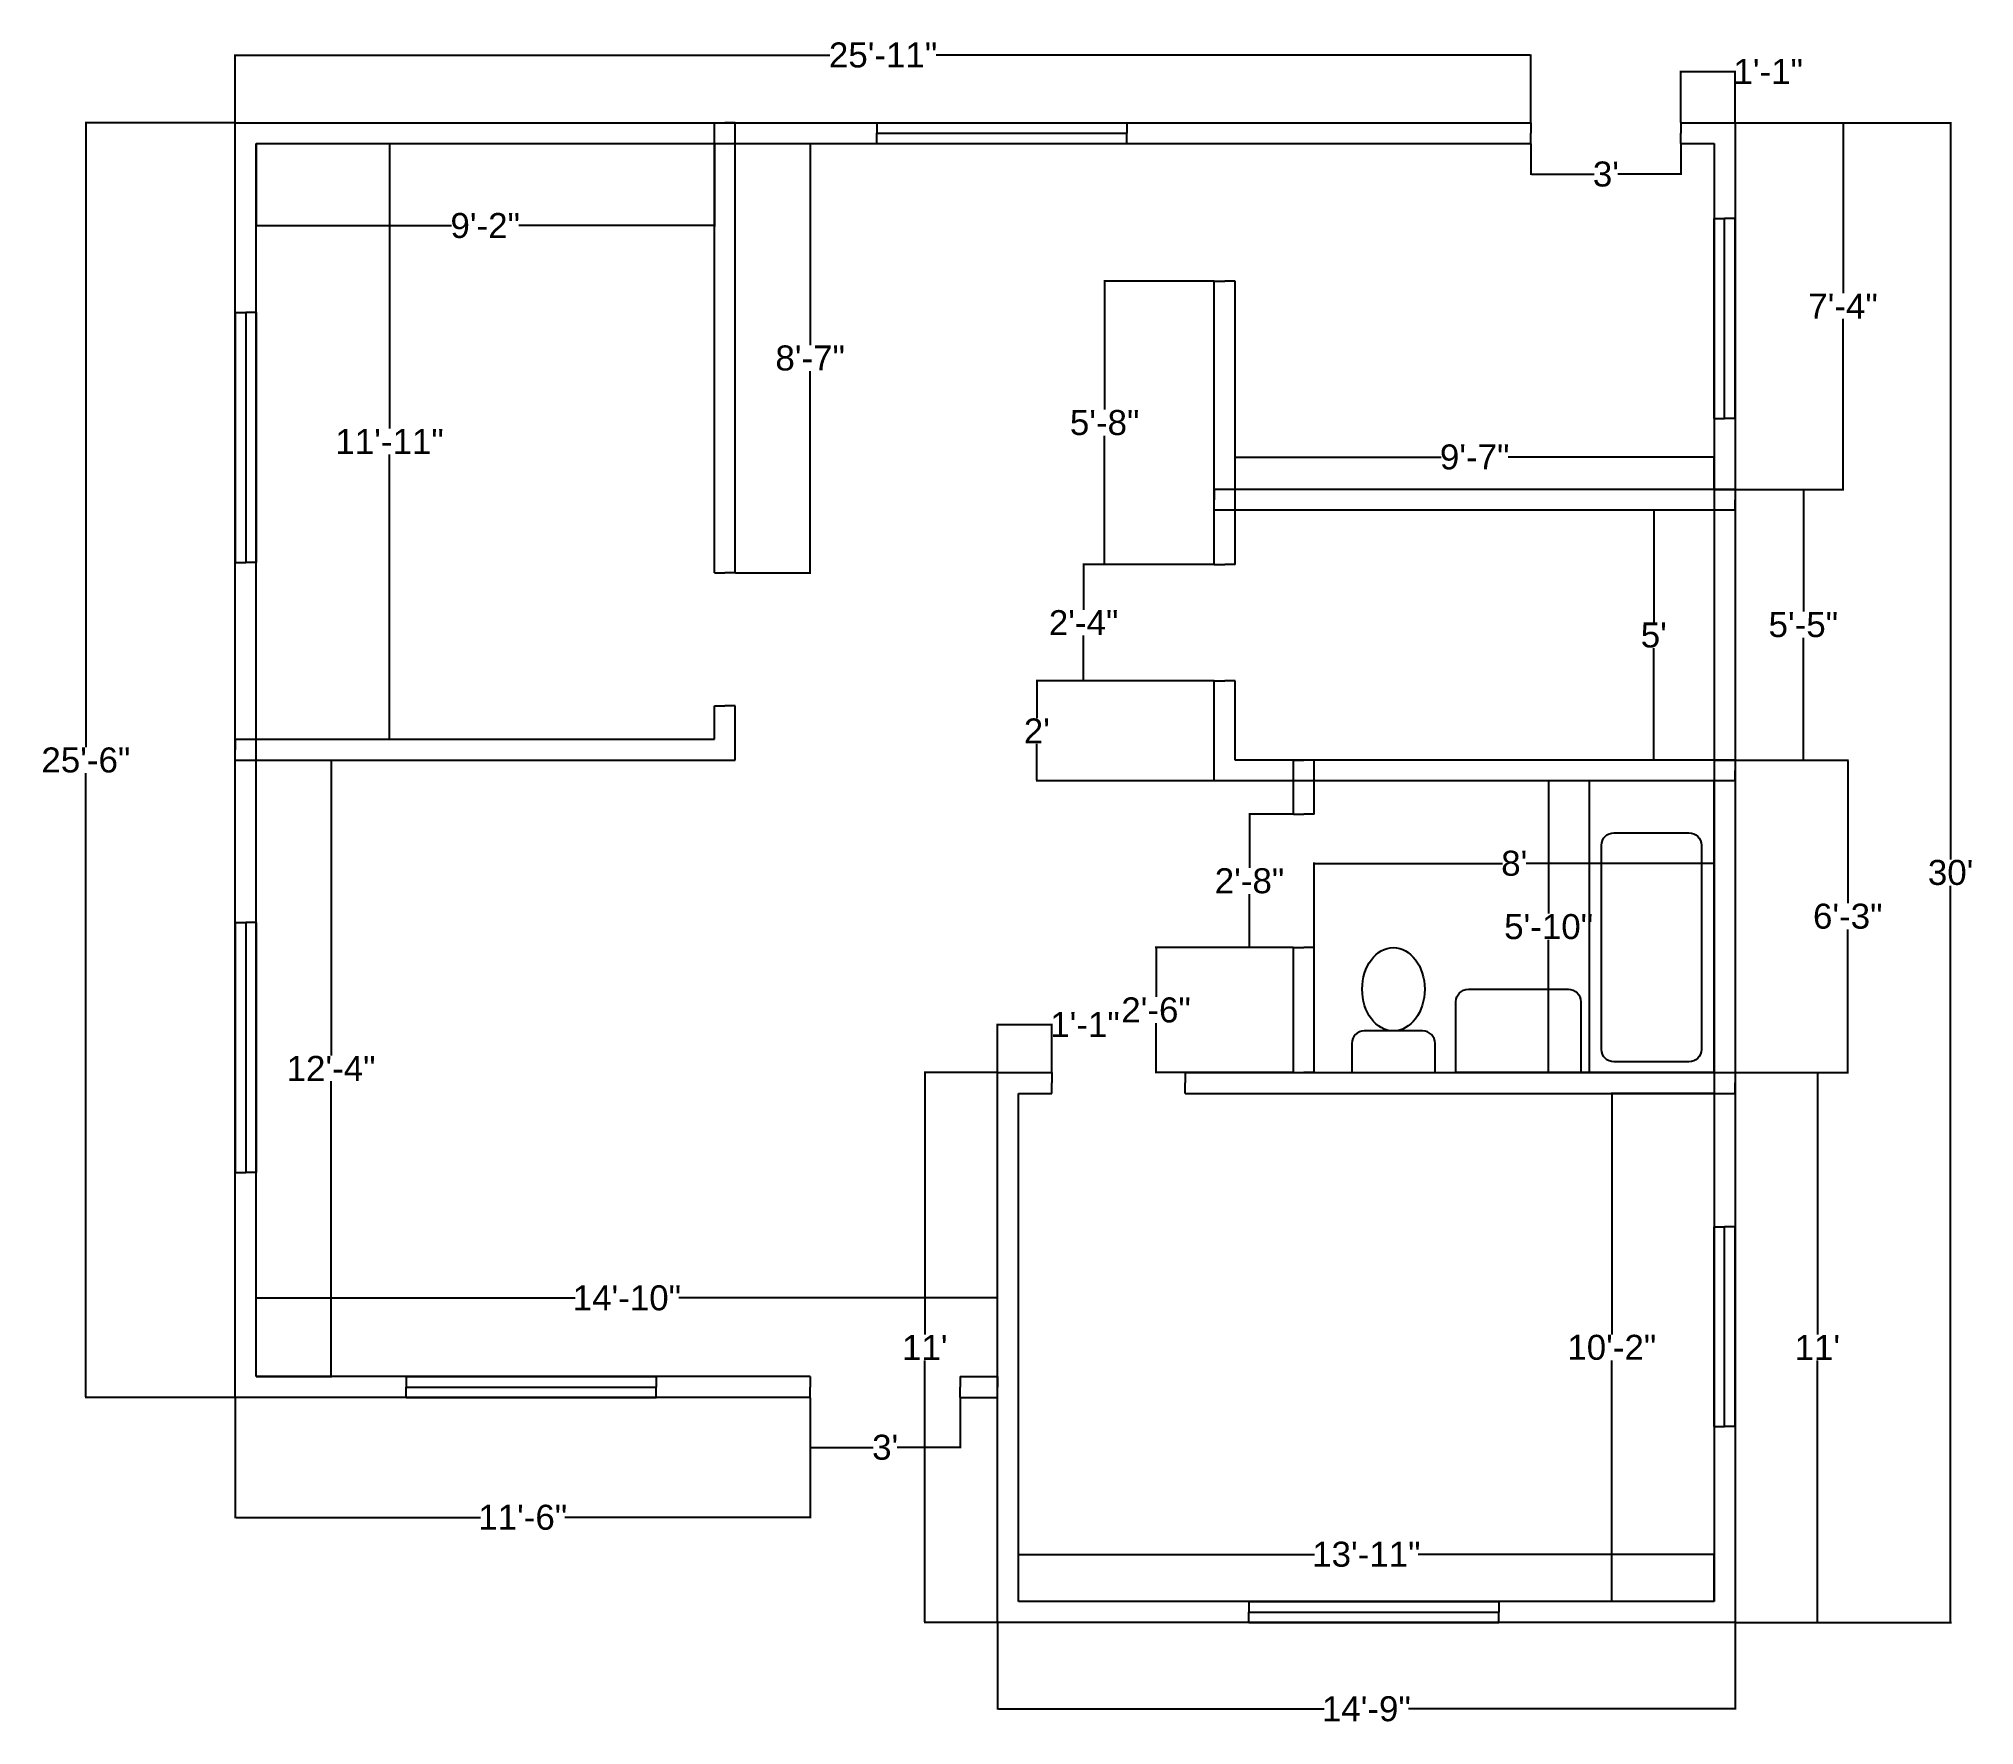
# Model space of a CAD drawing. Header units: inches. Extents: x 61 to 525, y 59 to 464.
import ezdxf

# ---------------------------------------------------------------- set-up
doc = ezdxf.new("R2010")
doc.units = ezdxf.units.IN
doc.header["$MEASUREMENT"] = 0
for name, color, linetype in [('Bathroom', 4, 'Continuous'), ('Walls', 3, 'Continuous'), ('Windows', 1, 'Continuous')]:
    doc.layers.add(name, color=color, linetype=linetype)
doc.styles.get("Standard").update_dxf_attribs({"font": 'arial.ttf'})
doc.dimstyles.get("Standard").update_dxf_attribs({"dimtxt": 6, "dimasz": 0.18, "dimexe": 0.18, "dimexo": 0.0625, "dimgap": 0.09, "dimtad": 0, "dimtih": 1, "dimtoh": 1, "dimdec": 4, "dimzin": 0, "dimdsep": 46, "dimlunit": 4, "dimtxsty": 'Standard', "dimcen": 0.09, "dimadec": 0, "dimazin": 0, "dimtfac": 1, "dimtdec": 4, "dimtofl": 0, "dimtmove": 0, "dimatfit": 3, "dimfxl": 1, "dimtolj": 1, "dimtzin": 0, "dimarcsym": 0})

# ---------------------------------------------------------------- blocks, each defined once
blk = doc.blocks.new('*D2')
at = {"layer": 'Walls', "color": 0, "lineweight": -2, "transparency": 16777216}
for p, q in [((108, 444.06), (108, 460.42)), ((108.18, 460.24), (250.72, 460.24)), ((418.82, 460.24), (276.28, 460.24)), ((419, 444.06), (419, 460.42))]:
    blk.add_line(p, q, dxfattribs=at)
at = {"layer": 'Walls', "color": 0, "transparency": 16777216}
for points in [[(108.18, 460.27), (108.18, 460.21), (108, 460.24)], [(418.82, 460.27), (418.82, 460.21), (419, 460.24)]]:
    blk.add_solid(points, dxfattribs=at)
at = {"layer": 'Walls', "color": 0, "transparency": 16777216, "insert": (263.5, 460.24), "char_height": 6, "attachment_point": 5}
blk.add_mtext('\\A1;25\'-11"', dxfattribs=at)
blk = doc.blocks.new('*D3')
at = {"layer": 'Walls', "color": 0, "lineweight": -2, "transparency": 16777216}
for p, q in [((455, 444.06), (455, 456.5)), ((455.18, 456.32), (467.82, 456.32)), ((468, 444.06), (468, 456.5)), ((468, 456.32), (468.18, 456.32))]:
    blk.add_line(p, q, dxfattribs=at)
at = {"layer": 'Walls', "color": 0, "transparency": 16777216}
for points in [[(455.18, 456.35), (455.18, 456.29), (455, 456.32)], [(467.82, 456.35), (467.82, 456.29), (468, 456.32)]]:
    blk.add_solid(points, dxfattribs=at)
at = {"layer": 'Walls', "color": 0, "transparency": 16777216, "insert": (475.96, 456.32), "char_height": 6, "attachment_point": 5}
blk.add_mtext('\\A1;1\'-1"', dxfattribs=at)
blk = doc.blocks.new('*D4')
at = {"layer": 'Walls', "color": 0, "lineweight": -2, "transparency": 16777216}
for p, q in [((419, 438.94), (419, 431.48)), ((455, 438.94), (455, 431.48)), ((419.18, 431.66), (434.15, 431.66)), ((454.82, 431.66), (439.85, 431.66))]:
    blk.add_line(p, q, dxfattribs=at)
at = {"layer": 'Walls', "color": 0, "transparency": 16777216}
for points in [[(419.18, 431.69), (419.18, 431.63), (419, 431.66)], [(454.82, 431.69), (454.82, 431.63), (455, 431.66)]]:
    blk.add_solid(points, dxfattribs=at)
at = {"layer": 'Walls', "color": 0, "transparency": 16777216, "insert": (437, 431.66), "char_height": 6, "attachment_point": 5}
blk.add_mtext("\\A1;3'", dxfattribs=at)
blk = doc.blocks.new('*D5')
at = {"layer": 'Walls', "color": 0, "lineweight": -2, "transparency": 16777216}
for p, q in [((468.06, 444), (519.92, 444)), ((519.74, 443.82), (519.74, 267.16)), ((519.74, 84.18), (519.74, 260.84)), ((468.06, 84), (519.92, 84))]:
    blk.add_line(p, q, dxfattribs=at)
at = {"layer": 'Walls', "color": 0, "transparency": 16777216}
for points in [[(519.71, 443.82), (519.77, 443.82), (519.74, 444)], [(519.71, 84.18), (519.77, 84.18), (519.74, 84)]]:
    blk.add_solid(points, dxfattribs=at)
at = {"layer": 'Walls', "color": 0, "transparency": 16777216, "insert": (519.74, 264), "char_height": 6, "attachment_point": 5}
blk.add_mtext("\\A1;30'", dxfattribs=at)
blk = doc.blocks.new('*D6')
at = {"layer": 'Walls', "color": 0, "lineweight": -2, "transparency": 16777216}
for p, q in [((291, 83.94), (291, 63.06)), ((468, 83.94), (468, 63.06)), ((291.18, 63.24), (369.39, 63.24)), ((467.82, 63.24), (389.61, 63.24))]:
    blk.add_line(p, q, dxfattribs=at)
at = {"layer": 'Walls', "color": 0, "transparency": 16777216}
for points in [[(291.18, 63.27), (291.18, 63.21), (291, 63.24)], [(467.82, 63.27), (467.82, 63.21), (468, 63.24)]]:
    blk.add_solid(points, dxfattribs=at)
at = {"layer": 'Walls', "color": 0, "transparency": 16777216, "insert": (379.5, 63.24), "char_height": 6, "attachment_point": 5}
blk.add_mtext('\\A1;14\'-9"', dxfattribs=at)
blk = doc.blocks.new('*D7')
at = {"layer": 'Walls', "color": 0, "lineweight": -2, "transparency": 16777216}
for p, q in [((290.94, 216), (273.33, 216)), ((273.51, 215.82), (273.51, 153.1)), ((273.51, 84.18), (273.51, 146.9)), ((290.94, 84), (273.33, 84))]:
    blk.add_line(p, q, dxfattribs=at)
at = {"layer": 'Walls', "color": 0, "transparency": 16777216}
for points in [[(273.48, 215.82), (273.54, 215.82), (273.51, 216)], [(273.48, 84.18), (273.54, 84.18), (273.51, 84)]]:
    blk.add_solid(points, dxfattribs=at)
at = {"layer": 'Walls', "color": 0, "transparency": 16777216, "insert": (273.51, 150), "char_height": 6, "attachment_point": 5}
blk.add_mtext("\\A1;11'", dxfattribs=at)
blk = doc.blocks.new('*D8')
at = {"layer": 'Walls', "color": 0, "lineweight": -2, "transparency": 16777216}
for p, q in [((246, 137.94), (246, 125.84)), ((282, 137.94), (282, 125.84)), ((246.18, 126.02), (261.15, 126.02)), ((281.82, 126.02), (266.85, 126.02))]:
    blk.add_line(p, q, dxfattribs=at)
at = {"layer": 'Walls', "color": 0, "transparency": 16777216}
for points in [[(246.18, 126.05), (246.18, 125.99), (246, 126.02)], [(281.82, 126.05), (281.82, 125.99), (282, 126.02)]]:
    blk.add_solid(points, dxfattribs=at)
at = {"layer": 'Walls', "color": 0, "transparency": 16777216, "insert": (264, 126.02), "char_height": 6, "attachment_point": 5}
blk.add_mtext("\\A1;3'", dxfattribs=at)
blk = doc.blocks.new('*D9')
at = {"layer": 'Walls', "color": 0, "lineweight": -2, "transparency": 16777216}
for p, q in [((108, 137.94), (108, 109.03)), ((246, 137.94), (246, 109.03)), ((108.18, 109.21), (166.89, 109.21)), ((245.82, 109.21), (187.11, 109.21))]:
    blk.add_line(p, q, dxfattribs=at)
at = {"layer": 'Walls', "color": 0, "transparency": 16777216}
for points in [[(108.18, 109.24), (108.18, 109.18), (108, 109.21)], [(245.82, 109.24), (245.82, 109.18), (246, 109.21)]]:
    blk.add_solid(points, dxfattribs=at)
at = {"layer": 'Walls', "color": 0, "transparency": 16777216, "insert": (177, 109.21), "char_height": 6, "attachment_point": 5}
blk.add_mtext('\\A1;11\'-6"', dxfattribs=at)
blk = doc.blocks.new('*D10')
at = {"layer": 'Walls', "color": 0, "lineweight": -2, "transparency": 16777216}
for p, q in [((107.94, 444), (71.96, 444)), ((72.14, 443.82), (72.14, 294.15)), ((72.14, 138.18), (72.14, 287.85)), ((107.94, 138), (71.96, 138))]:
    blk.add_line(p, q, dxfattribs=at)
at = {"layer": 'Walls', "color": 0, "transparency": 16777216}
for points in [[(72.11, 443.82), (72.17, 443.82), (72.14, 444)], [(72.11, 138.18), (72.17, 138.18), (72.14, 138)]]:
    blk.add_solid(points, dxfattribs=at)
at = {"layer": 'Walls', "color": 0, "transparency": 16777216, "insert": (72.14, 291), "char_height": 6, "attachment_point": 5}
blk.add_mtext('\\A1;25\'-6"', dxfattribs=at)
blk = doc.blocks.new('*D11')
at = {"layer": 'Walls', "color": 0, "lineweight": -2, "transparency": 16777216}
for p, q in [((462.94, 211), (438.23, 211)), ((438.41, 210.82), (438.41, 153.15)), ((438.41, 89.18), (438.41, 146.85)), ((462.94, 89), (438.23, 89))]:
    blk.add_line(p, q, dxfattribs=at)
at = {"layer": 'Walls', "color": 0, "transparency": 16777216}
for points in [[(438.38, 210.82), (438.44, 210.82), (438.41, 211)], [(438.38, 89.18), (438.44, 89.18), (438.41, 89)]]:
    blk.add_solid(points, dxfattribs=at)
at = {"layer": 'Walls', "color": 0, "transparency": 16777216, "insert": (438.41, 150), "char_height": 6, "attachment_point": 5}
blk.add_mtext('\\A1;10\'-2"', dxfattribs=at)
blk = doc.blocks.new('*D12')
at = {"layer": 'Walls', "color": 0, "lineweight": -2, "transparency": 16777216}
for p, q in [((296, 89.06), (296, 100.52)), ((296.18, 100.34), (367.06, 100.34)), ((462.82, 100.34), (391.94, 100.34)), ((463, 89.06), (463, 100.52))]:
    blk.add_line(p, q, dxfattribs=at)
at = {"layer": 'Walls', "color": 0, "transparency": 16777216}
for points in [[(296.18, 100.37), (296.18, 100.31), (296, 100.34)], [(462.82, 100.37), (462.82, 100.31), (463, 100.34)]]:
    blk.add_solid(points, dxfattribs=at)
at = {"layer": 'Walls', "color": 0, "transparency": 16777216, "insert": (379.5, 100.34), "char_height": 6, "attachment_point": 5}
blk.add_mtext('\\A1;13\'-11"', dxfattribs=at)
blk = doc.blocks.new('*D13')
at = {"layer": 'Walls', "color": 0, "lineweight": -2, "transparency": 16777216}
for p, q in [((462.94, 286), (423.07, 286)), ((423.25, 285.82), (423.25, 254.15)), ((423.25, 216.18), (423.25, 247.85)), ((462.94, 216), (423.07, 216))]:
    blk.add_line(p, q, dxfattribs=at)
at = {"layer": 'Walls', "color": 0, "transparency": 16777216}
for points in [[(423.22, 285.82), (423.28, 285.82), (423.25, 286)], [(423.22, 216.18), (423.28, 216.18), (423.25, 216)]]:
    blk.add_solid(points, dxfattribs=at)
at = {"layer": 'Walls', "color": 0, "transparency": 16777216, "insert": (423.25, 251), "char_height": 6, "attachment_point": 5}
blk.add_mtext('\\A1;5\'-10"', dxfattribs=at)
blk = doc.blocks.new('*D14')
at = {"layer": 'Walls', "color": 0, "lineweight": -2, "transparency": 16777216}
for p, q in [((367, 216.06), (367, 266.39)), ((367.18, 266.21), (412.15, 266.21)), ((462.82, 266.21), (417.85, 266.21)), ((463, 216.06), (463, 266.39))]:
    blk.add_line(p, q, dxfattribs=at)
at = {"layer": 'Walls', "color": 0, "transparency": 16777216}
for points in [[(367.18, 266.24), (367.18, 266.18), (367, 266.21)], [(462.82, 266.24), (462.82, 266.18), (463, 266.21)]]:
    blk.add_solid(points, dxfattribs=at)
at = {"layer": 'Walls', "color": 0, "transparency": 16777216, "insert": (415, 266.21), "char_height": 6, "attachment_point": 5}
blk.add_mtext("\\A1;8'", dxfattribs=at)
blk = doc.blocks.new('*D15')
at = {"layer": 'Walls', "color": 0, "lineweight": -2, "transparency": 16777216}
for p, q in [((462.94, 351), (448.31, 351)), ((448.49, 350.82), (448.49, 324.14)), ((448.49, 291.18), (448.49, 317.86)), ((462.94, 291), (448.31, 291))]:
    blk.add_line(p, q, dxfattribs=at)
at = {"layer": 'Walls', "color": 0, "transparency": 16777216}
for points in [[(448.46, 350.82), (448.52, 350.82), (448.49, 351)], [(448.46, 291.18), (448.52, 291.18), (448.49, 291)]]:
    blk.add_solid(points, dxfattribs=at)
at = {"layer": 'Walls', "color": 0, "transparency": 16777216, "insert": (448.49, 321), "char_height": 6, "attachment_point": 5}
blk.add_mtext("\\A1;5'", dxfattribs=at)
blk = doc.blocks.new('*D16')
at = {"layer": 'Walls', "color": 0, "lineweight": -2, "transparency": 16777216}
for p, q in [((463.06, 356), (484.57, 356)), ((484.39, 355.82), (484.39, 326.64)), ((484.39, 291.18), (484.39, 320.36)), ((463.06, 291), (484.57, 291))]:
    blk.add_line(p, q, dxfattribs=at)
at = {"layer": 'Walls', "color": 0, "transparency": 16777216}
for points in [[(484.36, 355.82), (484.42, 355.82), (484.39, 356)], [(484.36, 291.18), (484.42, 291.18), (484.39, 291)]]:
    blk.add_solid(points, dxfattribs=at)
at = {"layer": 'Walls', "color": 0, "transparency": 16777216, "insert": (484.39, 323.5), "char_height": 6, "attachment_point": 5}
blk.add_mtext('\\A1;5\'-5"', dxfattribs=at)
blk = doc.blocks.new('*D17')
at = {"layer": 'Walls', "color": 0, "lineweight": -2, "transparency": 16777216}
for p, q in [((463.06, 291), (495.23, 291)), ((495.05, 290.82), (495.05, 256.66)), ((495.05, 216.18), (495.05, 250.34)), ((463.06, 216), (495.23, 216))]:
    blk.add_line(p, q, dxfattribs=at)
at = {"layer": 'Walls', "color": 0, "transparency": 16777216}
for points in [[(495.02, 290.82), (495.08, 290.82), (495.05, 291)], [(495.02, 216.18), (495.08, 216.18), (495.05, 216)]]:
    blk.add_solid(points, dxfattribs=at)
at = {"layer": 'Walls', "color": 0, "transparency": 16777216, "insert": (495.05, 253.5), "char_height": 6, "attachment_point": 5}
blk.add_mtext('\\A1;6\'-3"', dxfattribs=at)
blk = doc.blocks.new('*D18')
at = {"layer": 'Walls', "color": 0, "lineweight": -2, "transparency": 16777216}
for p, q in [((468.06, 216), (487.93, 216)), ((487.75, 215.82), (487.75, 153.1)), ((487.75, 84.18), (487.75, 146.9)), ((468.06, 84), (487.93, 84))]:
    blk.add_line(p, q, dxfattribs=at)
at = {"layer": 'Walls', "color": 0, "transparency": 16777216}
for points in [[(487.72, 215.82), (487.78, 215.82), (487.75, 216)], [(487.72, 84.18), (487.78, 84.18), (487.75, 84)]]:
    blk.add_solid(points, dxfattribs=at)
at = {"layer": 'Walls', "color": 0, "transparency": 16777216, "insert": (487.75, 150), "char_height": 6, "attachment_point": 5}
blk.add_mtext("\\A1;11'", dxfattribs=at)
blk = doc.blocks.new('*D19')
at = {"layer": 'Walls', "color": 0, "lineweight": -2, "transparency": 16777216}
for p, q in [((468.06, 444), (494.1, 444)), ((493.92, 443.82), (493.92, 403.09)), ((493.92, 356.18), (493.92, 396.91)), ((468.06, 356), (494.1, 356))]:
    blk.add_line(p, q, dxfattribs=at)
at = {"layer": 'Walls', "color": 0, "transparency": 16777216}
for points in [[(493.89, 443.82), (493.95, 443.82), (493.92, 444)], [(493.89, 356.18), (493.95, 356.18), (493.92, 356)]]:
    blk.add_solid(points, dxfattribs=at)
at = {"layer": 'Walls', "color": 0, "transparency": 16777216, "insert": (493.92, 400), "char_height": 6, "attachment_point": 5}
blk.add_mtext('\\A1;7\'-4"', dxfattribs=at)
blk = doc.blocks.new('*D20')
at = {"layer": 'Walls', "color": 0, "lineweight": -2, "transparency": 16777216}
for p, q in [((348, 356.06), (348, 363.92)), ((348.18, 363.74), (397.44, 363.74)), ((462.82, 363.74), (413.56, 363.74)), ((463, 356.06), (463, 363.92))]:
    blk.add_line(p, q, dxfattribs=at)
at = {"layer": 'Walls', "color": 0, "transparency": 16777216}
for points in [[(348.18, 363.77), (348.18, 363.71), (348, 363.74)], [(462.82, 363.77), (462.82, 363.71), (463, 363.74)]]:
    blk.add_solid(points, dxfattribs=at)
at = {"layer": 'Walls', "color": 0, "transparency": 16777216, "insert": (405.5, 363.74), "char_height": 6, "attachment_point": 5}
blk.add_mtext('\\A1;9\'-7"', dxfattribs=at)
blk = doc.blocks.new('*D21')
at = {"layer": 'Walls', "color": 0, "lineweight": -2, "transparency": 16777216}
for p, q in [((342.94, 406), (316.5, 406)), ((316.68, 405.82), (316.68, 375.15)), ((316.68, 338.18), (316.68, 368.85)), ((342.94, 338), (316.5, 338))]:
    blk.add_line(p, q, dxfattribs=at)
at = {"layer": 'Walls', "color": 0, "transparency": 16777216}
for points in [[(316.65, 405.82), (316.71, 405.82), (316.68, 406)], [(316.65, 338.18), (316.71, 338.18), (316.68, 338)]]:
    blk.add_solid(points, dxfattribs=at)
at = {"layer": 'Walls', "color": 0, "transparency": 16777216, "insert": (316.68, 372), "char_height": 6, "attachment_point": 5}
blk.add_mtext('\\A1;5\'-8"', dxfattribs=at)
blk = doc.blocks.new('*D22')
at = {"layer": 'Walls', "color": 0, "lineweight": -2, "transparency": 16777216}
for p, q in [((342.94, 338), (311.45, 338)), ((311.63, 337.82), (311.63, 327.1)), ((311.63, 310.18), (311.63, 320.9)), ((342.94, 310), (311.45, 310))]:
    blk.add_line(p, q, dxfattribs=at)
at = {"layer": 'Walls', "color": 0, "transparency": 16777216}
for points in [[(311.6, 337.82), (311.66, 337.82), (311.63, 338)], [(311.6, 310.18), (311.66, 310.18), (311.63, 310)]]:
    blk.add_solid(points, dxfattribs=at)
at = {"layer": 'Walls', "color": 0, "transparency": 16777216, "insert": (311.63, 324), "char_height": 6, "attachment_point": 5}
blk.add_mtext('\\A1;2\'-4"', dxfattribs=at)
blk = doc.blocks.new('*D23')
at = {"layer": 'Walls', "color": 0, "lineweight": -2, "transparency": 16777216}
for p, q in [((342.94, 310), (300.23, 310)), ((300.41, 309.82), (300.41, 301.1)), ((300.41, 286.18), (300.41, 294.9)), ((342.94, 286), (300.23, 286))]:
    blk.add_line(p, q, dxfattribs=at)
at = {"layer": 'Walls', "color": 0, "transparency": 16777216}
for points in [[(300.38, 309.82), (300.44, 309.82), (300.41, 310)], [(300.38, 286.18), (300.44, 286.18), (300.41, 286)]]:
    blk.add_solid(points, dxfattribs=at)
at = {"layer": 'Walls', "color": 0, "transparency": 16777216, "insert": (300.41, 298), "char_height": 6, "attachment_point": 5}
blk.add_mtext("\\A1;2'", dxfattribs=at)
blk = doc.blocks.new('*D24')
at = {"layer": 'Walls', "color": 0, "lineweight": -2, "transparency": 16777216}
for p, q in [((361.94, 246), (328.84, 246)), ((329.02, 245.82), (329.02, 234.15)), ((329.02, 216.18), (329.02, 227.85)), ((361.94, 216), (328.84, 216))]:
    blk.add_line(p, q, dxfattribs=at)
at = {"layer": 'Walls', "color": 0, "transparency": 16777216}
for points in [[(328.99, 245.82), (329.05, 245.82), (329.02, 246)], [(328.99, 216.18), (329.05, 216.18), (329.02, 216)]]:
    blk.add_solid(points, dxfattribs=at)
at = {"layer": 'Walls', "color": 0, "transparency": 16777216, "insert": (329.02, 231), "char_height": 6, "attachment_point": 5}
blk.add_mtext('\\A1;2\'-6"', dxfattribs=at)
blk = doc.blocks.new('*D25')
at = {"layer": 'Walls', "color": 0, "lineweight": -2, "transparency": 16777216}
for p, q in [((361.94, 278), (351.27, 278)), ((351.45, 277.82), (351.45, 265.15)), ((351.45, 246.18), (351.45, 258.85)), ((361.94, 246), (351.27, 246))]:
    blk.add_line(p, q, dxfattribs=at)
at = {"layer": 'Walls', "color": 0, "transparency": 16777216}
for points in [[(351.42, 277.82), (351.48, 277.82), (351.45, 278)], [(351.42, 246.18), (351.48, 246.18), (351.45, 246)]]:
    blk.add_solid(points, dxfattribs=at)
at = {"layer": 'Walls', "color": 0, "transparency": 16777216, "insert": (351.45, 262), "char_height": 6, "attachment_point": 5}
blk.add_mtext('\\A1;2\'-8"', dxfattribs=at)
blk = doc.blocks.new('*D26')
at = {"layer": 'Walls', "color": 0, "lineweight": -2, "transparency": 16777216}
for p, q in [((291, 216.06), (291, 227.71)), ((304, 216.06), (304, 227.71)), ((291.18, 227.53), (303.82, 227.53)), ((304, 227.53), (304.18, 227.53))]:
    blk.add_line(p, q, dxfattribs=at)
at = {"layer": 'Walls', "color": 0, "transparency": 16777216}
for points in [[(291.18, 227.56), (291.18, 227.5), (291, 227.53)], [(303.82, 227.56), (303.82, 227.5), (304, 227.53)]]:
    blk.add_solid(points, dxfattribs=at)
at = {"layer": 'Walls', "color": 0, "transparency": 16777216, "insert": (311.96, 227.53), "char_height": 6, "attachment_point": 5}
blk.add_mtext('\\A1;1\'-1"', dxfattribs=at)
blk = doc.blocks.new('*D27')
at = {"layer": 'Walls', "color": 0, "lineweight": -2, "transparency": 16777216}
for p, q in [((228.06, 439), (246.18, 439)), ((246, 438.82), (246, 390.65)), ((246, 336.18), (246, 384.35)), ((228.06, 336), (246.18, 336))]:
    blk.add_line(p, q, dxfattribs=at)
at = {"layer": 'Walls', "color": 0, "transparency": 16777216}
for points in [[(245.97, 438.82), (246.03, 438.82), (246, 439)], [(245.97, 336.18), (246.03, 336.18), (246, 336)]]:
    blk.add_solid(points, dxfattribs=at)
at = {"layer": 'Walls', "color": 0, "transparency": 16777216, "insert": (246, 387.5), "char_height": 6, "attachment_point": 5}
blk.add_mtext('\\A1;8\'-7"', dxfattribs=at)
blk = doc.blocks.new('*D28')
at = {"layer": 'Walls', "color": 0, "lineweight": -2, "transparency": 16777216}
for p, q in [((113, 438.94), (113, 419.12)), ((223, 438.94), (223, 419.12)), ((113.18, 419.3), (159.94, 419.3)), ((222.82, 419.3), (176.06, 419.3))]:
    blk.add_line(p, q, dxfattribs=at)
at = {"layer": 'Walls', "color": 0, "transparency": 16777216}
for points in [[(113.18, 419.33), (113.18, 419.27), (113, 419.3)], [(222.82, 419.33), (222.82, 419.27), (223, 419.3)]]:
    blk.add_solid(points, dxfattribs=at)
at = {"layer": 'Walls', "color": 0, "transparency": 16777216, "insert": (168, 419.3), "char_height": 6, "attachment_point": 5}
blk.add_mtext('\\A1;9\'-2"', dxfattribs=at)
blk = doc.blocks.new('*D29')
at = {"layer": 'Walls', "color": 0, "lineweight": -2, "transparency": 16777216}
for p, q in [((113.06, 439), (145.22, 439)), ((145.04, 438.82), (145.04, 370.6)), ((145.04, 296.18), (145.04, 364.4)), ((113.06, 296), (145.22, 296))]:
    blk.add_line(p, q, dxfattribs=at)
at = {"layer": 'Walls', "color": 0, "transparency": 16777216}
for points in [[(145.01, 438.82), (145.07, 438.82), (145.04, 439)], [(145.01, 296.18), (145.07, 296.18), (145.04, 296)]]:
    blk.add_solid(points, dxfattribs=at)
at = {"layer": 'Walls', "color": 0, "transparency": 16777216, "insert": (145.04, 367.5), "char_height": 6, "attachment_point": 5}
blk.add_mtext('\\A1;11\'-11"', dxfattribs=at)
blk = doc.blocks.new('*D30')
at = {"layer": 'Walls', "color": 0, "lineweight": -2, "transparency": 16777216}
for p, q in [((113.06, 291), (131.18, 291)), ((131, 290.82), (131, 220.1)), ((131, 143.18), (131, 213.9)), ((113.06, 143), (131.18, 143))]:
    blk.add_line(p, q, dxfattribs=at)
at = {"layer": 'Walls', "color": 0, "transparency": 16777216}
for points in [[(130.97, 290.82), (131.03, 290.82), (131, 291)], [(130.97, 143.18), (131.03, 143.18), (131, 143)]]:
    blk.add_solid(points, dxfattribs=at)
at = {"layer": 'Walls', "color": 0, "transparency": 16777216, "insert": (131, 217), "char_height": 6, "attachment_point": 5}
blk.add_mtext('\\A1;12\'-4"', dxfattribs=at)
blk = doc.blocks.new('*D31')
at = {"layer": 'Walls', "color": 0, "lineweight": -2, "transparency": 16777216}
for p, q in [((113, 143.06), (113, 162.06)), ((113.18, 161.88), (189.56, 161.88)), ((290.82, 161.88), (214.44, 161.88)), ((291, 143.06), (291, 162.06))]:
    blk.add_line(p, q, dxfattribs=at)
at = {"layer": 'Walls', "color": 0, "transparency": 16777216}
for points in [[(113.18, 161.91), (113.18, 161.85), (113, 161.88)], [(290.82, 161.91), (290.82, 161.85), (291, 161.88)]]:
    blk.add_solid(points, dxfattribs=at)
at = {"layer": 'Walls', "color": 0, "transparency": 16777216, "insert": (202, 161.88), "char_height": 6, "attachment_point": 5}
blk.add_mtext('\\A1;14\'-10"', dxfattribs=at)

msp = doc.modelspace()

# ---------------------------------------------------------------- linework, layer by layer
at = {"layer": 'Bathroom'}
for points in [[(431, 216), (401, 216), (401, 233, -0.414213562), (404, 236), (428, 236, -0.414213562), (431, 233)], [(376, 216), (396, 216), (396, 223, 0.414213562), (393, 226), (379, 226, 0.414213562), (376, 223)]]:
    msp.add_lwpolyline(points, format="xyb", close=True, dxfattribs=at)
msp.add_ellipse((386, 236), major_axis=(0, -10), ratio=0.75, dxfattribs=at)
at = {"layer": 'Walls'}
for p, q in [((108, 138), (108, 444)), ((108, 444), (419, 444)), ((223, 336), (223, 444)), ((223, 444), (225.5, 444)), ((228, 444), (225.5, 444)), ((228, 336), (228, 444)), ((419, 444), (419, 441.5)), ((419, 439), (419, 441.5)), ((455, 444), (455, 441.5)), ((455, 444), (468, 444)), ((455, 439), (455, 441.5)), ((468, 444), (468, 84)), ((113, 143), (113, 439)), ((113, 439), (419, 439)), ((455, 439), (463, 439)), ((463, 439), (463, 89)), ((343, 338), (343, 406)), ((343, 406), (345.5, 406)), ((348, 406), (345.5, 406)), ((348, 338), (348, 406)), ((468, 356), (343, 356)), ((343, 356), (343, 353.5)), ((343, 351), (343, 353.5)), ((468, 356), (468, 353.5)), ((468, 351), (468, 353.5)), ((468, 351), (343, 351)), ((223, 336), (225.5, 336)), ((228, 336), (225.5, 336)), ((343, 338), (345.5, 338)), ((348, 338), (345.5, 338)), ((343, 286), (343, 310)), ((343, 310), (345.5, 310)), ((348, 310), (345.5, 310)), ((348, 291), (348, 310)), ((223, 296), (223, 304)), ((223, 304), (225.5, 304)), ((228, 304), (225.5, 304)), ((228, 291), (228, 304)), ((108, 296), (108, 293.5)), ((108, 296), (223, 296)), ((108, 291), (108, 293.5)), ((108, 291), (228, 291)), ((468, 291), (348, 291)), ((362, 278), (362, 291)), ((362, 291), (364.5, 291)), ((367, 291), (364.5, 291)), ((367, 278), (367, 291)), ((468, 291), (468, 288.5)), ((468, 286), (468, 288.5)), ((468, 286), (343, 286)), ((362, 278), (364.5, 278)), ((367, 278), (364.5, 278)), ((362, 216), (362, 246)), ((362, 246), (364.5, 246)), ((367, 246), (364.5, 246)), ((367, 216), (367, 246)), ((291, 84), (291, 216)), ((291, 216), (304, 216)), ((304, 216), (304, 213.5)), ((336, 216), (336, 213.5)), ((336, 216), (468, 216)), ((362, 216), (364.5, 216)), ((367, 216), (364.5, 216)), ((468, 216), (468, 213.5)), ((296, 89), (296, 211)), ((296, 211), (304, 211)), ((304, 211), (304, 213.5)), ((336, 211), (336, 213.5)), ((336, 211), (468, 211)), ((468, 211), (468, 213.5)), ((246, 143), (113, 143)), ((246, 143), (246, 140.5)), ((246, 138), (246, 140.5)), ((282, 143), (282, 140.5)), ((282, 143), (291, 143)), ((282, 138), (282, 140.5)), ((291, 143), (291, 140.5)), ((291, 138), (291, 140.5)), ((246, 138), (108, 138)), ((282, 138), (291, 138)), ((463, 89), (296, 89)), ((468, 84), (291, 84))]:
    msp.add_line(p, q, dxfattribs=at)
msp.add_lwpolyline([(463, 216), (463, 286), (433, 286), (433, 216)], close=True, dxfattribs=at)
msp.add_lwpolyline([(435.93156, 221.56107), (435.93156, 270.56107, -0.414213562), (438.93156, 273.56107), (456.93156, 273.56107, -0.414213562), (459.93156, 270.56107), (459.93156, 221.56107, -0.414213562), (456.93156, 218.56107), (438.93156, 218.56107, -0.414213562)], format="xyb", close=True, dxfattribs=at)
at = {"layer": 'Windows'}
for p, q in [((262, 444), (262, 441.5)), ((262, 444), (322, 444)), ((262, 439), (262, 441.5)), ((262, 441.5), (322, 441.5)), ((322, 444), (322, 441.5)), ((322, 439), (322, 441.5)), ((262, 439), (322, 439)), ((463, 373), (463, 421)), ((463, 421), (465.5, 421)), ((465.5, 373), (465.5, 421)), ((468, 421), (465.5, 421)), ((468, 373), (468, 421)), ((108, 398.43717), (110.5, 398.43717)), ((108, 398.43717), (108, 338.43717)), ((113, 398.43717), (110.5, 398.43717)), ((110.5, 398.43717), (110.5, 338.43717)), ((113, 398.43717), (113, 338.43717)), ((463, 373), (465.5, 373)), ((468, 373), (465.5, 373)), ((108, 338.43717), (110.5, 338.43717)), ((113, 338.43717), (110.5, 338.43717)), ((108, 252), (110.5, 252)), ((108, 252), (108, 192)), ((113, 252), (110.5, 252)), ((110.5, 252), (110.5, 192)), ((113, 252), (113, 192)), ((108, 192), (110.5, 192)), ((113, 192), (110.5, 192)), ((463, 131), (463, 179)), ((463, 179), (465.5, 179)), ((465.5, 131), (465.5, 179)), ((468, 179), (465.5, 179)), ((468, 131), (468, 179)), ((149, 143), (149, 140.5)), ((149, 143), (209, 143)), ((149, 138), (149, 140.5)), ((149, 140.5), (209, 140.5)), ((209, 143), (209, 140.5)), ((209, 138), (209, 140.5)), ((149, 138), (209, 138)), ((463, 131), (465.5, 131)), ((468, 131), (465.5, 131)), ((351.28632, 89), (351.28632, 86.5)), ((351.28632, 89), (411.28632, 89)), ((411.28632, 89), (411.28632, 86.5)), ((351.28632, 84), (351.28632, 86.5)), ((351.28632, 86.5), (411.28632, 86.5)), ((351.28632, 84), (411.28632, 84)), ((411.28632, 84), (411.28632, 86.5))]:
    msp.add_line(p, q, dxfattribs=at)

# ---------------------------------------------------------------- dimensions: what is measured, and where the dimension line sits
at = {"layer": 'Walls'}
for base, p1, p2, picture, middle in [((419, 460.24268), (108, 444), (419, 444), '*D2', (263.5, 460.24268)), ((468, 456.31911), (455, 444), (468, 444), '*D3', (475.96236, 456.31911)), ((223, 419.29725), (113, 439), (223, 439), '*D28', (168, 419.29725)), ((455, 431.65665), (419, 439), (455, 439), '*D4', (437, 431.65665)), ((463, 363.73596), (348, 356), (463, 356), '*D20', (405.5, 363.73596)), ((463, 266.20713), (367, 216), (463, 216), '*D14', (415, 266.20713)), ((304, 227.53191), (291, 216), (304, 216), '*D26', (311.96236, 227.53191)), ((291, 161.87839), (113, 143), (291, 143), '*D31', (202, 161.87839)), ((246, 109.20512), (108, 138), (246, 138), '*D9', (177, 109.20512)), ((282, 126.02043), (246, 138), (282, 138), '*D8', (264, 126.02043)), ((463, 100.34205), (296, 89), (463, 89), '*D12', (379.5, 100.34205)), ((468, 63.24326), (291, 84), (468, 84), '*D6', (379.5, 63.24326))]:
    dim = msp.add_linear_dim(base=base, p1=p1, p2=p2, dimstyle='Standard', dxfattribs=at)
    dim.commit()
    dim.dimension.update_dxf_attribs({"geometry": picture, "text_midpoint": middle})
for base, p1, p2, picture, middle in [((72.13643, 138), (108, 444), (108, 138), '*D10', (72.13643, 291)), ((519.74272, 84), (468, 444), (468, 84), '*D5', (519.74272, 264)), ((493.92353, 356), (468, 444), (468, 356), '*D19', (493.92353, 400)), ((145.03691, 296), (113, 439), (113, 296), '*D29', (145.03691, 367.5)), ((246.00401, 336), (228, 439), (228, 336), '*D27', (246.00401, 387.5)), ((316.6779, 338), (343, 406), (343, 338), '*D21', (316.6779, 372)), ((484.38817, 291), (463, 356), (463, 291), '*D16', (484.38817, 323.5)), ((448.49032, 291), (463, 351), (463, 291), '*D15', (448.49032, 321)), ((311.62977, 310), (343, 338), (343, 310), '*D22', (311.62977, 324)), ((300.41169, 286), (343, 310), (343, 286), '*D23', (300.41169, 298)), ((131.00032, 143), (113, 291), (113, 143), '*D30', (131.00032, 217)), ((495.04534, 216), (463, 291), (463, 216), '*D17', (495.04534, 253.5)), ((423.24964, 216), (463, 286), (463, 216), '*D13', (423.24964, 251)), ((351.45394, 246), (362, 278), (362, 246), '*D25', (351.45394, 262)), ((329.01779, 216), (362, 246), (362, 216), '*D24', (329.01779, 231)), ((273.50591, 84), (291, 216), (291, 84), '*D7', (273.50591, 150)), ((487.75359, 84), (468, 216), (468, 84), '*D18', (487.75359, 150)), ((438.40667, 89), (463, 211), (463, 89), '*D11', (438.40667, 150))]:
    dim = msp.add_linear_dim(base=base, p1=p1, p2=p2, angle=90, dimstyle='Standard', dxfattribs=at)
    dim.commit()
    dim.dimension.update_dxf_attribs({"geometry": picture, "text_midpoint": middle})

doc.saveas('drawing.dxf')
